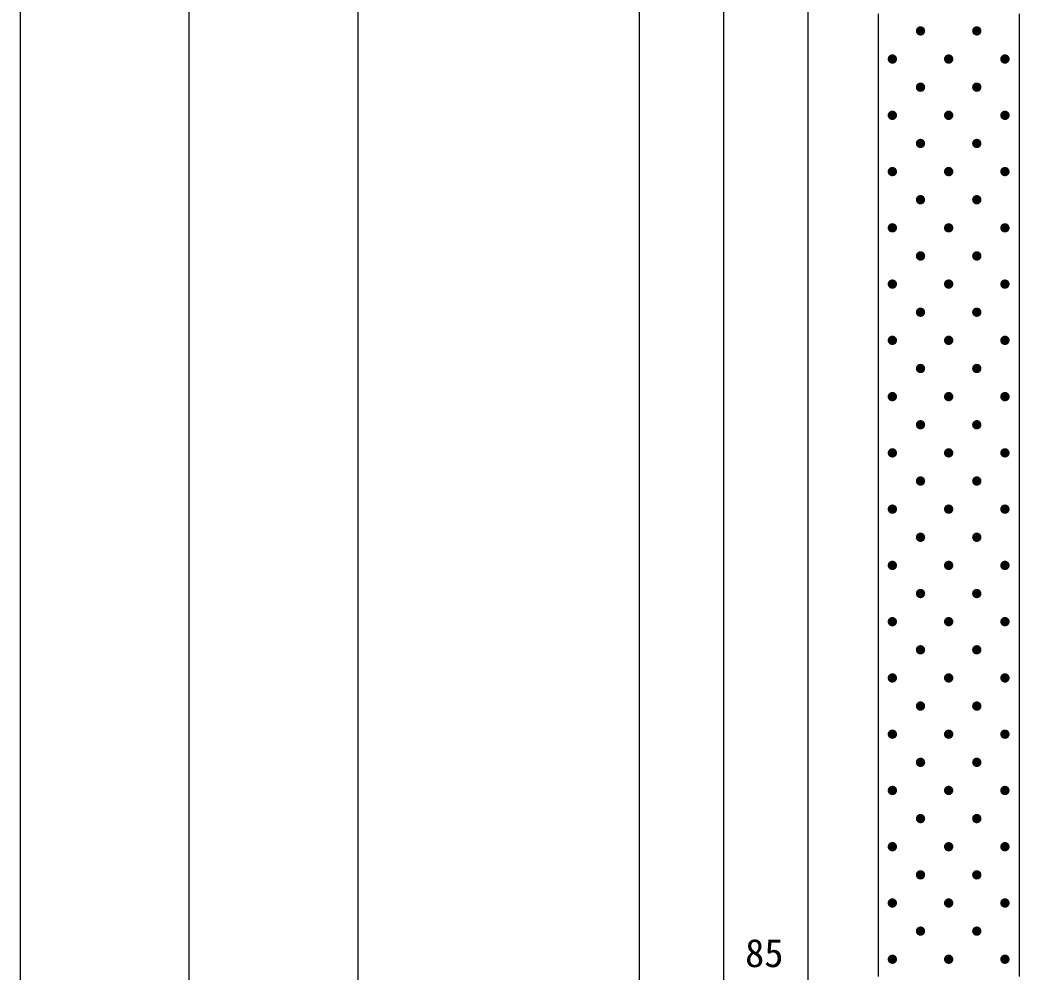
# Model space of a CAD drawing. Header units: inches. Extents: x -27 to 109, y -724 to 26.
# Drawn here: x 5.88 to 20.08, y -523.77 to -510.23 of the extents above; entities that cross this region are included whole.
import ezdxf

# ---------------------------------------------------------------- set-up
doc = ezdxf.new("R2010")
doc.units = ezdxf.units.IN
doc.header["$MEASUREMENT"] = 0
doc.layers.get('0').update_dxf_attribs({"lineweight": 0})
doc.styles.add('宋体', font='')
doc.styles.get('宋体').set_extended_font_data('宋体')

# ---------------------------------------------------------------- blocks, each defined once
blk = doc.blocks.new('lr_block_74')
at = {"true_color": 0x000000}
for points in [[(18.746, -510.406), (18.748, -510.389), (18.746, -510.372), (18.739, -510.355), (18.729, -510.342), (18.715, -510.331), (18.699, -510.324), (18.682, -510.322), (18.664, -510.324), (18.648, -510.331), (18.634, -510.342), (18.624, -510.355), (18.617, -510.372), (18.615, -510.389), (18.617, -510.406), (18.624, -510.422), (18.634, -510.436), (18.648, -510.446), (18.664, -510.453), (18.682, -510.455), (18.699, -510.453), (18.715, -510.446), (18.729, -510.436), (18.739, -510.422)], [(19.546, -510.406), (19.548, -510.389), (19.546, -510.372), (19.539, -510.355), (19.529, -510.342), (19.515, -510.331), (19.499, -510.324), (19.482, -510.322), (19.464, -510.324), (19.448, -510.331), (19.434, -510.342), (19.424, -510.355), (19.417, -510.372), (19.415, -510.389), (19.417, -510.406), (19.424, -510.422), (19.434, -510.436), (19.448, -510.446), (19.464, -510.453), (19.482, -510.455), (19.499, -510.453), (19.515, -510.446), (19.529, -510.436), (19.539, -510.422)], [(18.346, -510.806), (18.348, -510.789), (18.346, -510.772), (18.339, -510.755), (18.329, -510.742), (18.315, -510.731), (18.299, -510.724), (18.282, -510.722), (18.264, -510.724), (18.248, -510.731), (18.234, -510.742), (18.224, -510.755), (18.217, -510.772), (18.215, -510.789), (18.217, -510.806), (18.224, -510.822), (18.234, -510.836), (18.248, -510.846), (18.264, -510.853), (18.282, -510.855), (18.299, -510.853), (18.315, -510.846), (18.329, -510.836), (18.339, -510.822)], [(19.146, -510.806), (19.148, -510.789), (19.146, -510.772), (19.139, -510.755), (19.129, -510.742), (19.115, -510.731), (19.099, -510.724), (19.082, -510.722), (19.064, -510.724), (19.048, -510.731), (19.034, -510.742), (19.024, -510.755), (19.017, -510.772), (19.015, -510.789), (19.017, -510.806), (19.024, -510.822), (19.034, -510.836), (19.048, -510.846), (19.064, -510.853), (19.082, -510.855), (19.099, -510.853), (19.115, -510.846), (19.129, -510.836), (19.139, -510.822)], [(19.946, -510.806), (19.948, -510.789), (19.946, -510.772), (19.939, -510.755), (19.929, -510.742), (19.915, -510.731), (19.899, -510.724), (19.882, -510.722), (19.864, -510.724), (19.848, -510.731), (19.834, -510.742), (19.824, -510.755), (19.817, -510.772), (19.815, -510.789), (19.817, -510.806), (19.824, -510.822), (19.834, -510.836), (19.848, -510.846), (19.864, -510.853), (19.882, -510.855), (19.899, -510.853), (19.915, -510.846), (19.929, -510.836), (19.939, -510.822)], [(18.746, -511.206), (18.748, -511.189), (18.746, -511.172), (18.739, -511.155), (18.729, -511.142), (18.715, -511.131), (18.699, -511.124), (18.682, -511.122), (18.664, -511.124), (18.648, -511.131), (18.634, -511.142), (18.624, -511.155), (18.617, -511.172), (18.615, -511.189), (18.617, -511.206), (18.624, -511.222), (18.634, -511.236), (18.648, -511.246), (18.664, -511.253), (18.682, -511.255), (18.699, -511.253), (18.715, -511.246), (18.729, -511.236), (18.739, -511.222)], [(19.546, -511.206), (19.548, -511.189), (19.546, -511.172), (19.539, -511.155), (19.529, -511.142), (19.515, -511.131), (19.499, -511.124), (19.482, -511.122), (19.464, -511.124), (19.448, -511.131), (19.434, -511.142), (19.424, -511.155), (19.417, -511.172), (19.415, -511.189), (19.417, -511.206), (19.424, -511.222), (19.434, -511.236), (19.448, -511.246), (19.464, -511.253), (19.482, -511.255), (19.499, -511.253), (19.515, -511.246), (19.529, -511.236), (19.539, -511.222)], [(18.346, -511.606), (18.348, -511.589), (18.346, -511.572), (18.339, -511.555), (18.329, -511.542), (18.315, -511.531), (18.299, -511.524), (18.282, -511.522), (18.264, -511.524), (18.248, -511.531), (18.234, -511.542), (18.224, -511.555), (18.217, -511.572), (18.215, -511.589), (18.217, -511.606), (18.224, -511.622), (18.234, -511.636), (18.248, -511.646), (18.264, -511.653), (18.282, -511.655), (18.299, -511.653), (18.315, -511.646), (18.329, -511.636), (18.339, -511.622)], [(19.146, -511.606), (19.148, -511.589), (19.146, -511.572), (19.139, -511.555), (19.129, -511.542), (19.115, -511.531), (19.099, -511.524), (19.082, -511.522), (19.064, -511.524), (19.048, -511.531), (19.034, -511.542), (19.024, -511.555), (19.017, -511.572), (19.015, -511.589), (19.017, -511.606), (19.024, -511.622), (19.034, -511.636), (19.048, -511.646), (19.064, -511.653), (19.082, -511.655), (19.099, -511.653), (19.115, -511.646), (19.129, -511.636), (19.139, -511.622)], [(19.946, -511.606), (19.948, -511.589), (19.946, -511.572), (19.939, -511.555), (19.929, -511.542), (19.915, -511.531), (19.899, -511.524), (19.882, -511.522), (19.864, -511.524), (19.848, -511.531), (19.834, -511.542), (19.824, -511.555), (19.817, -511.572), (19.815, -511.589), (19.817, -511.606), (19.824, -511.622), (19.834, -511.636), (19.848, -511.646), (19.864, -511.653), (19.882, -511.655), (19.899, -511.653), (19.915, -511.646), (19.929, -511.636), (19.939, -511.622)], [(18.746, -512.006), (18.748, -511.989), (18.746, -511.972), (18.739, -511.955), (18.729, -511.942), (18.715, -511.931), (18.699, -511.924), (18.682, -511.922), (18.664, -511.924), (18.648, -511.931), (18.634, -511.942), (18.624, -511.955), (18.617, -511.972), (18.615, -511.989), (18.617, -512.006), (18.624, -512.022), (18.634, -512.036), (18.648, -512.046), (18.664, -512.053), (18.682, -512.055), (18.699, -512.053), (18.715, -512.046), (18.729, -512.036), (18.739, -512.022)], [(19.546, -512.006), (19.548, -511.989), (19.546, -511.972), (19.539, -511.955), (19.529, -511.942), (19.515, -511.931), (19.499, -511.924), (19.482, -511.922), (19.464, -511.924), (19.448, -511.931), (19.434, -511.942), (19.424, -511.955), (19.417, -511.972), (19.415, -511.989), (19.417, -512.006), (19.424, -512.022), (19.434, -512.036), (19.448, -512.046), (19.464, -512.053), (19.482, -512.055), (19.499, -512.053), (19.515, -512.046), (19.529, -512.036), (19.539, -512.022)], [(18.346, -512.406), (18.348, -512.389), (18.346, -512.372), (18.339, -512.355), (18.329, -512.342), (18.315, -512.331), (18.299, -512.324), (18.282, -512.322), (18.264, -512.324), (18.248, -512.331), (18.234, -512.342), (18.224, -512.355), (18.217, -512.372), (18.215, -512.389), (18.217, -512.406), (18.224, -512.422), (18.234, -512.436), (18.248, -512.446), (18.264, -512.453), (18.282, -512.455), (18.299, -512.453), (18.315, -512.446), (18.329, -512.436), (18.339, -512.422)], [(19.146, -512.406), (19.148, -512.389), (19.146, -512.372), (19.139, -512.355), (19.129, -512.342), (19.115, -512.331), (19.099, -512.324), (19.082, -512.322), (19.064, -512.324), (19.048, -512.331), (19.034, -512.342), (19.024, -512.355), (19.017, -512.372), (19.015, -512.389), (19.017, -512.406), (19.024, -512.422), (19.034, -512.436), (19.048, -512.446), (19.064, -512.453), (19.082, -512.455), (19.099, -512.453), (19.115, -512.446), (19.129, -512.436), (19.139, -512.422)], [(19.946, -512.406), (19.948, -512.389), (19.946, -512.372), (19.939, -512.355), (19.929, -512.342), (19.915, -512.331), (19.899, -512.324), (19.882, -512.322), (19.864, -512.324), (19.848, -512.331), (19.834, -512.342), (19.824, -512.355), (19.817, -512.372), (19.815, -512.389), (19.817, -512.406), (19.824, -512.422), (19.834, -512.436), (19.848, -512.446), (19.864, -512.453), (19.882, -512.455), (19.899, -512.453), (19.915, -512.446), (19.929, -512.436), (19.939, -512.422)], [(18.746, -512.806), (18.748, -512.789), (18.746, -512.772), (18.739, -512.755), (18.729, -512.742), (18.715, -512.731), (18.699, -512.724), (18.682, -512.722), (18.664, -512.724), (18.648, -512.731), (18.634, -512.742), (18.624, -512.755), (18.617, -512.772), (18.615, -512.789), (18.617, -512.806), (18.624, -512.822), (18.634, -512.836), (18.648, -512.846), (18.664, -512.853), (18.682, -512.855), (18.699, -512.853), (18.715, -512.846), (18.729, -512.836), (18.739, -512.822)], [(19.546, -512.806), (19.548, -512.789), (19.546, -512.772), (19.539, -512.755), (19.529, -512.742), (19.515, -512.731), (19.499, -512.724), (19.482, -512.722), (19.464, -512.724), (19.448, -512.731), (19.434, -512.742), (19.424, -512.755), (19.417, -512.772), (19.415, -512.789), (19.417, -512.806), (19.424, -512.822), (19.434, -512.836), (19.448, -512.846), (19.464, -512.853), (19.482, -512.855), (19.499, -512.853), (19.515, -512.846), (19.529, -512.836), (19.539, -512.822)], [(18.346, -513.206), (18.348, -513.189), (18.346, -513.172), (18.339, -513.155), (18.329, -513.142), (18.315, -513.131), (18.299, -513.124), (18.282, -513.122), (18.264, -513.124), (18.248, -513.131), (18.234, -513.142), (18.224, -513.155), (18.217, -513.172), (18.215, -513.189), (18.217, -513.206), (18.224, -513.222), (18.234, -513.236), (18.248, -513.246), (18.264, -513.253), (18.282, -513.255), (18.299, -513.253), (18.315, -513.246), (18.329, -513.236), (18.339, -513.222)], [(19.146, -513.206), (19.148, -513.189), (19.146, -513.172), (19.139, -513.155), (19.129, -513.142), (19.115, -513.131), (19.099, -513.124), (19.082, -513.122), (19.064, -513.124), (19.048, -513.131), (19.034, -513.142), (19.024, -513.155), (19.017, -513.172), (19.015, -513.189), (19.017, -513.206), (19.024, -513.222), (19.034, -513.236), (19.048, -513.246), (19.064, -513.253), (19.082, -513.255), (19.099, -513.253), (19.115, -513.246), (19.129, -513.236), (19.139, -513.222)], [(19.946, -513.206), (19.948, -513.189), (19.946, -513.172), (19.939, -513.155), (19.929, -513.142), (19.915, -513.131), (19.899, -513.124), (19.882, -513.122), (19.864, -513.124), (19.848, -513.131), (19.834, -513.142), (19.824, -513.155), (19.817, -513.172), (19.815, -513.189), (19.817, -513.206), (19.824, -513.222), (19.834, -513.236), (19.848, -513.246), (19.864, -513.253), (19.882, -513.255), (19.899, -513.253), (19.915, -513.246), (19.929, -513.236), (19.939, -513.222)], [(18.746, -513.606), (18.748, -513.589), (18.746, -513.572), (18.739, -513.555), (18.729, -513.542), (18.715, -513.531), (18.699, -513.524), (18.682, -513.522), (18.664, -513.524), (18.648, -513.531), (18.634, -513.542), (18.624, -513.555), (18.617, -513.572), (18.615, -513.589), (18.617, -513.606), (18.624, -513.622), (18.634, -513.636), (18.648, -513.646), (18.664, -513.653), (18.682, -513.655), (18.699, -513.653), (18.715, -513.646), (18.729, -513.636), (18.739, -513.622)], [(19.546, -513.606), (19.548, -513.589), (19.546, -513.572), (19.539, -513.555), (19.529, -513.542), (19.515, -513.531), (19.499, -513.524), (19.482, -513.522), (19.464, -513.524), (19.448, -513.531), (19.434, -513.542), (19.424, -513.555), (19.417, -513.572), (19.415, -513.589), (19.417, -513.606), (19.424, -513.622), (19.434, -513.636), (19.448, -513.646), (19.464, -513.653), (19.482, -513.655), (19.499, -513.653), (19.515, -513.646), (19.529, -513.636), (19.539, -513.622)], [(18.346, -514.006), (18.348, -513.989), (18.346, -513.972), (18.339, -513.955), (18.329, -513.942), (18.315, -513.931), (18.299, -513.924), (18.282, -513.922), (18.264, -513.924), (18.248, -513.931), (18.234, -513.942), (18.224, -513.955), (18.217, -513.972), (18.215, -513.989), (18.217, -514.006), (18.224, -514.022), (18.234, -514.036), (18.248, -514.046), (18.264, -514.053), (18.282, -514.055), (18.299, -514.053), (18.315, -514.046), (18.329, -514.036), (18.339, -514.022)], [(19.146, -514.006), (19.148, -513.989), (19.146, -513.972), (19.139, -513.955), (19.129, -513.942), (19.115, -513.931), (19.099, -513.924), (19.082, -513.922), (19.064, -513.924), (19.048, -513.931), (19.034, -513.942), (19.024, -513.955), (19.017, -513.972), (19.015, -513.989), (19.017, -514.006), (19.024, -514.022), (19.034, -514.036), (19.048, -514.046), (19.064, -514.053), (19.082, -514.055), (19.099, -514.053), (19.115, -514.046), (19.129, -514.036), (19.139, -514.022)], [(19.946, -514.006), (19.948, -513.989), (19.946, -513.972), (19.939, -513.955), (19.929, -513.942), (19.915, -513.931), (19.899, -513.924), (19.882, -513.922), (19.864, -513.924), (19.848, -513.931), (19.834, -513.942), (19.824, -513.955), (19.817, -513.972), (19.815, -513.989), (19.817, -514.006), (19.824, -514.022), (19.834, -514.036), (19.848, -514.046), (19.864, -514.053), (19.882, -514.055), (19.899, -514.053), (19.915, -514.046), (19.929, -514.036), (19.939, -514.022)], [(18.746, -514.406), (18.748, -514.389), (18.746, -514.372), (18.739, -514.355), (18.729, -514.342), (18.715, -514.331), (18.699, -514.324), (18.682, -514.322), (18.664, -514.324), (18.648, -514.331), (18.634, -514.342), (18.624, -514.355), (18.617, -514.372), (18.615, -514.389), (18.617, -514.406), (18.624, -514.422), (18.634, -514.436), (18.648, -514.446), (18.664, -514.453), (18.682, -514.455), (18.699, -514.453), (18.715, -514.446), (18.729, -514.436), (18.739, -514.422)], [(19.546, -514.406), (19.548, -514.389), (19.546, -514.372), (19.539, -514.355), (19.529, -514.342), (19.515, -514.331), (19.499, -514.324), (19.482, -514.322), (19.464, -514.324), (19.448, -514.331), (19.434, -514.342), (19.424, -514.355), (19.417, -514.372), (19.415, -514.389), (19.417, -514.406), (19.424, -514.422), (19.434, -514.436), (19.448, -514.446), (19.464, -514.453), (19.482, -514.455), (19.499, -514.453), (19.515, -514.446), (19.529, -514.436), (19.539, -514.422)], [(18.346, -514.806), (18.348, -514.789), (18.346, -514.772), (18.339, -514.755), (18.329, -514.742), (18.315, -514.731), (18.299, -514.724), (18.282, -514.722), (18.264, -514.724), (18.248, -514.731), (18.234, -514.742), (18.224, -514.755), (18.217, -514.772), (18.215, -514.789), (18.217, -514.806), (18.224, -514.822), (18.234, -514.836), (18.248, -514.846), (18.264, -514.853), (18.282, -514.855), (18.299, -514.853), (18.315, -514.846), (18.329, -514.836), (18.339, -514.822)], [(19.146, -514.806), (19.148, -514.789), (19.146, -514.772), (19.139, -514.755), (19.129, -514.742), (19.115, -514.731), (19.099, -514.724), (19.082, -514.722), (19.064, -514.724), (19.048, -514.731), (19.034, -514.742), (19.024, -514.755), (19.017, -514.772), (19.015, -514.789), (19.017, -514.806), (19.024, -514.822), (19.034, -514.836), (19.048, -514.846), (19.064, -514.853), (19.082, -514.855), (19.099, -514.853), (19.115, -514.846), (19.129, -514.836), (19.139, -514.822)], [(19.946, -514.806), (19.948, -514.789), (19.946, -514.772), (19.939, -514.755), (19.929, -514.742), (19.915, -514.731), (19.899, -514.724), (19.882, -514.722), (19.864, -514.724), (19.848, -514.731), (19.834, -514.742), (19.824, -514.755), (19.817, -514.772), (19.815, -514.789), (19.817, -514.806), (19.824, -514.822), (19.834, -514.836), (19.848, -514.846), (19.864, -514.853), (19.882, -514.855), (19.899, -514.853), (19.915, -514.846), (19.929, -514.836), (19.939, -514.822)], [(18.746, -515.206), (18.748, -515.189), (18.746, -515.172), (18.739, -515.155), (18.729, -515.142), (18.715, -515.131), (18.699, -515.124), (18.682, -515.122), (18.664, -515.124), (18.648, -515.131), (18.634, -515.142), (18.624, -515.155), (18.617, -515.172), (18.615, -515.189), (18.617, -515.206), (18.624, -515.222), (18.634, -515.236), (18.648, -515.246), (18.664, -515.253), (18.682, -515.255), (18.699, -515.253), (18.715, -515.246), (18.729, -515.236), (18.739, -515.222)], [(19.546, -515.206), (19.548, -515.189), (19.546, -515.172), (19.539, -515.155), (19.529, -515.142), (19.515, -515.131), (19.499, -515.124), (19.482, -515.122), (19.464, -515.124), (19.448, -515.131), (19.434, -515.142), (19.424, -515.155), (19.417, -515.172), (19.415, -515.189), (19.417, -515.206), (19.424, -515.222), (19.434, -515.236), (19.448, -515.246), (19.464, -515.253), (19.482, -515.255), (19.499, -515.253), (19.515, -515.246), (19.529, -515.236), (19.539, -515.222)], [(18.346, -515.606), (18.348, -515.589), (18.346, -515.572), (18.339, -515.555), (18.329, -515.542), (18.315, -515.531), (18.299, -515.524), (18.282, -515.522), (18.264, -515.524), (18.248, -515.531), (18.234, -515.542), (18.224, -515.555), (18.217, -515.572), (18.215, -515.589), (18.217, -515.606), (18.224, -515.622), (18.234, -515.636), (18.248, -515.646), (18.264, -515.653), (18.282, -515.655), (18.299, -515.653), (18.315, -515.646), (18.329, -515.636), (18.339, -515.622)], [(19.146, -515.606), (19.148, -515.589), (19.146, -515.572), (19.139, -515.555), (19.129, -515.542), (19.115, -515.531), (19.099, -515.524), (19.082, -515.522), (19.064, -515.524), (19.048, -515.531), (19.034, -515.542), (19.024, -515.555), (19.017, -515.572), (19.015, -515.589), (19.017, -515.606), (19.024, -515.622), (19.034, -515.636), (19.048, -515.646), (19.064, -515.653), (19.082, -515.655), (19.099, -515.653), (19.115, -515.646), (19.129, -515.636), (19.139, -515.622)], [(19.946, -515.606), (19.948, -515.589), (19.946, -515.572), (19.939, -515.555), (19.929, -515.542), (19.915, -515.531), (19.899, -515.524), (19.882, -515.522), (19.864, -515.524), (19.848, -515.531), (19.834, -515.542), (19.824, -515.555), (19.817, -515.572), (19.815, -515.589), (19.817, -515.606), (19.824, -515.622), (19.834, -515.636), (19.848, -515.646), (19.864, -515.653), (19.882, -515.655), (19.899, -515.653), (19.915, -515.646), (19.929, -515.636), (19.939, -515.622)], [(18.746, -516.006), (18.748, -515.989), (18.746, -515.972), (18.739, -515.955), (18.729, -515.942), (18.715, -515.931), (18.699, -515.924), (18.682, -515.922), (18.664, -515.924), (18.648, -515.931), (18.634, -515.942), (18.624, -515.955), (18.617, -515.972), (18.615, -515.989), (18.617, -516.006), (18.624, -516.022), (18.634, -516.036), (18.648, -516.046), (18.664, -516.053), (18.682, -516.055), (18.699, -516.053), (18.715, -516.046), (18.729, -516.036), (18.739, -516.022)], [(19.546, -516.006), (19.548, -515.989), (19.546, -515.972), (19.539, -515.955), (19.529, -515.942), (19.515, -515.931), (19.499, -515.924), (19.482, -515.922), (19.464, -515.924), (19.448, -515.931), (19.434, -515.942), (19.424, -515.955), (19.417, -515.972), (19.415, -515.989), (19.417, -516.006), (19.424, -516.022), (19.434, -516.036), (19.448, -516.046), (19.464, -516.053), (19.482, -516.055), (19.499, -516.053), (19.515, -516.046), (19.529, -516.036), (19.539, -516.022)], [(18.346, -516.406), (18.348, -516.389), (18.346, -516.372), (18.339, -516.355), (18.329, -516.342), (18.315, -516.331), (18.299, -516.324), (18.282, -516.322), (18.264, -516.324), (18.248, -516.331), (18.234, -516.342), (18.224, -516.355), (18.217, -516.372), (18.215, -516.389), (18.217, -516.406), (18.224, -516.422), (18.234, -516.436), (18.248, -516.446), (18.264, -516.453), (18.282, -516.455), (18.299, -516.453), (18.315, -516.446), (18.329, -516.436), (18.339, -516.422)], [(19.146, -516.406), (19.148, -516.389), (19.146, -516.372), (19.139, -516.355), (19.129, -516.342), (19.115, -516.331), (19.099, -516.324), (19.082, -516.322), (19.064, -516.324), (19.048, -516.331), (19.034, -516.342), (19.024, -516.355), (19.017, -516.372), (19.015, -516.389), (19.017, -516.406), (19.024, -516.422), (19.034, -516.436), (19.048, -516.446), (19.064, -516.453), (19.082, -516.455), (19.099, -516.453), (19.115, -516.446), (19.129, -516.436), (19.139, -516.422)], [(19.946, -516.406), (19.948, -516.389), (19.946, -516.372), (19.939, -516.355), (19.929, -516.342), (19.915, -516.331), (19.899, -516.324), (19.882, -516.322), (19.864, -516.324), (19.848, -516.331), (19.834, -516.342), (19.824, -516.355), (19.817, -516.372), (19.815, -516.389), (19.817, -516.406), (19.824, -516.422), (19.834, -516.436), (19.848, -516.446), (19.864, -516.453), (19.882, -516.455), (19.899, -516.453), (19.915, -516.446), (19.929, -516.436), (19.939, -516.422)], [(18.746, -516.806), (18.748, -516.789), (18.746, -516.772), (18.739, -516.755), (18.729, -516.742), (18.715, -516.731), (18.699, -516.724), (18.682, -516.722), (18.664, -516.724), (18.648, -516.731), (18.634, -516.742), (18.624, -516.755), (18.617, -516.772), (18.615, -516.789), (18.617, -516.806), (18.624, -516.822), (18.634, -516.836), (18.648, -516.846), (18.664, -516.853), (18.682, -516.855), (18.699, -516.853), (18.715, -516.846), (18.729, -516.836), (18.739, -516.822)], [(19.546, -516.806), (19.548, -516.789), (19.546, -516.772), (19.539, -516.755), (19.529, -516.742), (19.515, -516.731), (19.499, -516.724), (19.482, -516.722), (19.464, -516.724), (19.448, -516.731), (19.434, -516.742), (19.424, -516.755), (19.417, -516.772), (19.415, -516.789), (19.417, -516.806), (19.424, -516.822), (19.434, -516.836), (19.448, -516.846), (19.464, -516.853), (19.482, -516.855), (19.499, -516.853), (19.515, -516.846), (19.529, -516.836), (19.539, -516.822)], [(18.346, -517.206), (18.348, -517.189), (18.346, -517.172), (18.339, -517.155), (18.329, -517.142), (18.315, -517.131), (18.299, -517.124), (18.282, -517.122), (18.264, -517.124), (18.248, -517.131), (18.234, -517.142), (18.224, -517.155), (18.217, -517.172), (18.215, -517.189), (18.217, -517.206), (18.224, -517.222), (18.234, -517.236), (18.248, -517.246), (18.264, -517.253), (18.282, -517.255), (18.299, -517.253), (18.315, -517.246), (18.329, -517.236), (18.339, -517.222)], [(19.146, -517.206), (19.148, -517.189), (19.146, -517.172), (19.139, -517.155), (19.129, -517.142), (19.115, -517.131), (19.099, -517.124), (19.082, -517.122), (19.064, -517.124), (19.048, -517.131), (19.034, -517.142), (19.024, -517.155), (19.017, -517.172), (19.015, -517.189), (19.017, -517.206), (19.024, -517.222), (19.034, -517.236), (19.048, -517.246), (19.064, -517.253), (19.082, -517.255), (19.099, -517.253), (19.115, -517.246), (19.129, -517.236), (19.139, -517.222)], [(19.946, -517.206), (19.948, -517.189), (19.946, -517.172), (19.939, -517.155), (19.929, -517.142), (19.915, -517.131), (19.899, -517.124), (19.882, -517.122), (19.864, -517.124), (19.848, -517.131), (19.834, -517.142), (19.824, -517.155), (19.817, -517.172), (19.815, -517.189), (19.817, -517.206), (19.824, -517.222), (19.834, -517.236), (19.848, -517.246), (19.864, -517.253), (19.882, -517.255), (19.899, -517.253), (19.915, -517.246), (19.929, -517.236), (19.939, -517.222)], [(18.746, -517.606), (18.748, -517.589), (18.746, -517.572), (18.739, -517.555), (18.729, -517.542), (18.715, -517.531), (18.699, -517.524), (18.682, -517.522), (18.664, -517.524), (18.648, -517.531), (18.634, -517.542), (18.624, -517.555), (18.617, -517.572), (18.615, -517.589), (18.617, -517.606), (18.624, -517.622), (18.634, -517.636), (18.648, -517.646), (18.664, -517.653), (18.682, -517.655), (18.699, -517.653), (18.715, -517.646), (18.729, -517.636), (18.739, -517.622)], [(19.546, -517.606), (19.548, -517.589), (19.546, -517.572), (19.539, -517.555), (19.529, -517.542), (19.515, -517.531), (19.499, -517.524), (19.482, -517.522), (19.464, -517.524), (19.448, -517.531), (19.434, -517.542), (19.424, -517.555), (19.417, -517.572), (19.415, -517.589), (19.417, -517.606), (19.424, -517.622), (19.434, -517.636), (19.448, -517.646), (19.464, -517.653), (19.482, -517.655), (19.499, -517.653), (19.515, -517.646), (19.529, -517.636), (19.539, -517.622)], [(18.346, -518.006), (18.348, -517.989), (18.346, -517.972), (18.339, -517.955), (18.329, -517.942), (18.315, -517.931), (18.299, -517.924), (18.282, -517.922), (18.264, -517.924), (18.248, -517.931), (18.234, -517.942), (18.224, -517.955), (18.217, -517.972), (18.215, -517.989), (18.217, -518.006), (18.224, -518.022), (18.234, -518.036), (18.248, -518.046), (18.264, -518.053), (18.282, -518.055), (18.299, -518.053), (18.315, -518.046), (18.329, -518.036), (18.339, -518.022)], [(19.146, -518.006), (19.148, -517.989), (19.146, -517.972), (19.139, -517.955), (19.129, -517.942), (19.115, -517.931), (19.099, -517.924), (19.082, -517.922), (19.064, -517.924), (19.048, -517.931), (19.034, -517.942), (19.024, -517.955), (19.017, -517.972), (19.015, -517.989), (19.017, -518.006), (19.024, -518.022), (19.034, -518.036), (19.048, -518.046), (19.064, -518.053), (19.082, -518.055), (19.099, -518.053), (19.115, -518.046), (19.129, -518.036), (19.139, -518.022)], [(19.946, -518.006), (19.948, -517.989), (19.946, -517.972), (19.939, -517.955), (19.929, -517.942), (19.915, -517.931), (19.899, -517.924), (19.882, -517.922), (19.864, -517.924), (19.848, -517.931), (19.834, -517.942), (19.824, -517.955), (19.817, -517.972), (19.815, -517.989), (19.817, -518.006), (19.824, -518.022), (19.834, -518.036), (19.848, -518.046), (19.864, -518.053), (19.882, -518.055), (19.899, -518.053), (19.915, -518.046), (19.929, -518.036), (19.939, -518.022)], [(18.746, -518.406), (18.748, -518.389), (18.746, -518.372), (18.739, -518.355), (18.729, -518.342), (18.715, -518.331), (18.699, -518.324), (18.682, -518.322), (18.664, -518.324), (18.648, -518.331), (18.634, -518.342), (18.624, -518.355), (18.617, -518.372), (18.615, -518.389), (18.617, -518.406), (18.624, -518.422), (18.634, -518.436), (18.648, -518.446), (18.664, -518.453), (18.682, -518.455), (18.699, -518.453), (18.715, -518.446), (18.729, -518.436), (18.739, -518.422)], [(19.546, -518.406), (19.548, -518.389), (19.546, -518.372), (19.539, -518.355), (19.529, -518.342), (19.515, -518.331), (19.499, -518.324), (19.482, -518.322), (19.464, -518.324), (19.448, -518.331), (19.434, -518.342), (19.424, -518.355), (19.417, -518.372), (19.415, -518.389), (19.417, -518.406), (19.424, -518.422), (19.434, -518.436), (19.448, -518.446), (19.464, -518.453), (19.482, -518.455), (19.499, -518.453), (19.515, -518.446), (19.529, -518.436), (19.539, -518.422)], [(18.346, -518.806), (18.348, -518.789), (18.346, -518.772), (18.339, -518.755), (18.329, -518.742), (18.315, -518.731), (18.299, -518.724), (18.282, -518.722), (18.264, -518.724), (18.248, -518.731), (18.234, -518.742), (18.224, -518.755), (18.217, -518.772), (18.215, -518.789), (18.217, -518.806), (18.224, -518.822), (18.234, -518.836), (18.248, -518.846), (18.264, -518.853), (18.282, -518.855), (18.299, -518.853), (18.315, -518.846), (18.329, -518.836), (18.339, -518.822)], [(19.146, -518.806), (19.148, -518.789), (19.146, -518.772), (19.139, -518.755), (19.129, -518.742), (19.115, -518.731), (19.099, -518.724), (19.082, -518.722), (19.064, -518.724), (19.048, -518.731), (19.034, -518.742), (19.024, -518.755), (19.017, -518.772), (19.015, -518.789), (19.017, -518.806), (19.024, -518.822), (19.034, -518.836), (19.048, -518.846), (19.064, -518.853), (19.082, -518.855), (19.099, -518.853), (19.115, -518.846), (19.129, -518.836), (19.139, -518.822)], [(19.946, -518.806), (19.948, -518.789), (19.946, -518.772), (19.939, -518.755), (19.929, -518.742), (19.915, -518.731), (19.899, -518.724), (19.882, -518.722), (19.864, -518.724), (19.848, -518.731), (19.834, -518.742), (19.824, -518.755), (19.817, -518.772), (19.815, -518.789), (19.817, -518.806), (19.824, -518.822), (19.834, -518.836), (19.848, -518.846), (19.864, -518.853), (19.882, -518.855), (19.899, -518.853), (19.915, -518.846), (19.929, -518.836), (19.939, -518.822)], [(18.746, -519.206), (18.748, -519.189), (18.746, -519.172), (18.739, -519.155), (18.729, -519.142), (18.715, -519.131), (18.699, -519.124), (18.682, -519.122), (18.664, -519.124), (18.648, -519.131), (18.634, -519.142), (18.624, -519.155), (18.617, -519.172), (18.615, -519.189), (18.617, -519.206), (18.624, -519.222), (18.634, -519.236), (18.648, -519.246), (18.664, -519.253), (18.682, -519.255), (18.699, -519.253), (18.715, -519.246), (18.729, -519.236), (18.739, -519.222)], [(19.546, -519.206), (19.548, -519.189), (19.546, -519.172), (19.539, -519.155), (19.529, -519.142), (19.515, -519.131), (19.499, -519.124), (19.482, -519.122), (19.464, -519.124), (19.448, -519.131), (19.434, -519.142), (19.424, -519.155), (19.417, -519.172), (19.415, -519.189), (19.417, -519.206), (19.424, -519.222), (19.434, -519.236), (19.448, -519.246), (19.464, -519.253), (19.482, -519.255), (19.499, -519.253), (19.515, -519.246), (19.529, -519.236), (19.539, -519.222)], [(18.346, -519.606), (18.348, -519.589), (18.346, -519.572), (18.339, -519.555), (18.329, -519.542), (18.315, -519.531), (18.299, -519.524), (18.282, -519.522), (18.264, -519.524), (18.248, -519.531), (18.234, -519.542), (18.224, -519.555), (18.217, -519.572), (18.215, -519.589), (18.217, -519.606), (18.224, -519.622), (18.234, -519.636), (18.248, -519.646), (18.264, -519.653), (18.282, -519.655), (18.299, -519.653), (18.315, -519.646), (18.329, -519.636), (18.339, -519.622)], [(19.146, -519.606), (19.148, -519.589), (19.146, -519.572), (19.139, -519.555), (19.129, -519.542), (19.115, -519.531), (19.099, -519.524), (19.082, -519.522), (19.064, -519.524), (19.048, -519.531), (19.034, -519.542), (19.024, -519.555), (19.017, -519.572), (19.015, -519.589), (19.017, -519.606), (19.024, -519.622), (19.034, -519.636), (19.048, -519.646), (19.064, -519.653), (19.082, -519.655), (19.099, -519.653), (19.115, -519.646), (19.129, -519.636), (19.139, -519.622)], [(19.946, -519.606), (19.948, -519.589), (19.946, -519.572), (19.939, -519.555), (19.929, -519.542), (19.915, -519.531), (19.899, -519.524), (19.882, -519.522), (19.864, -519.524), (19.848, -519.531), (19.834, -519.542), (19.824, -519.555), (19.817, -519.572), (19.815, -519.589), (19.817, -519.606), (19.824, -519.622), (19.834, -519.636), (19.848, -519.646), (19.864, -519.653), (19.882, -519.655), (19.899, -519.653), (19.915, -519.646), (19.929, -519.636), (19.939, -519.622)], [(18.746, -520.006), (18.748, -519.989), (18.746, -519.972), (18.739, -519.955), (18.729, -519.942), (18.715, -519.931), (18.699, -519.924), (18.682, -519.922), (18.664, -519.924), (18.648, -519.931), (18.634, -519.942), (18.624, -519.955), (18.617, -519.972), (18.615, -519.989), (18.617, -520.006), (18.624, -520.022), (18.634, -520.036), (18.648, -520.046), (18.664, -520.053), (18.682, -520.055), (18.699, -520.053), (18.715, -520.046), (18.729, -520.036), (18.739, -520.022)], [(19.546, -520.006), (19.548, -519.989), (19.546, -519.972), (19.539, -519.955), (19.529, -519.942), (19.515, -519.931), (19.499, -519.924), (19.482, -519.922), (19.464, -519.924), (19.448, -519.931), (19.434, -519.942), (19.424, -519.955), (19.417, -519.972), (19.415, -519.989), (19.417, -520.006), (19.424, -520.022), (19.434, -520.036), (19.448, -520.046), (19.464, -520.053), (19.482, -520.055), (19.499, -520.053), (19.515, -520.046), (19.529, -520.036), (19.539, -520.022)], [(18.346, -520.406), (18.348, -520.389), (18.346, -520.372), (18.339, -520.355), (18.329, -520.342), (18.315, -520.331), (18.299, -520.324), (18.282, -520.322), (18.264, -520.324), (18.248, -520.331), (18.234, -520.342), (18.224, -520.355), (18.217, -520.372), (18.215, -520.389), (18.217, -520.406), (18.224, -520.422), (18.234, -520.436), (18.248, -520.446), (18.264, -520.453), (18.282, -520.455), (18.299, -520.453), (18.315, -520.446), (18.329, -520.436), (18.339, -520.422)], [(19.146, -520.406), (19.148, -520.389), (19.146, -520.372), (19.139, -520.355), (19.129, -520.342), (19.115, -520.331), (19.099, -520.324), (19.082, -520.322), (19.064, -520.324), (19.048, -520.331), (19.034, -520.342), (19.024, -520.355), (19.017, -520.372), (19.015, -520.389), (19.017, -520.406), (19.024, -520.422), (19.034, -520.436), (19.048, -520.446), (19.064, -520.453), (19.082, -520.455), (19.099, -520.453), (19.115, -520.446), (19.129, -520.436), (19.139, -520.422)], [(19.946, -520.406), (19.948, -520.389), (19.946, -520.372), (19.939, -520.355), (19.929, -520.342), (19.915, -520.331), (19.899, -520.324), (19.882, -520.322), (19.864, -520.324), (19.848, -520.331), (19.834, -520.342), (19.824, -520.355), (19.817, -520.372), (19.815, -520.389), (19.817, -520.406), (19.824, -520.422), (19.834, -520.436), (19.848, -520.446), (19.864, -520.453), (19.882, -520.455), (19.899, -520.453), (19.915, -520.446), (19.929, -520.436), (19.939, -520.422)], [(18.746, -520.806), (18.748, -520.789), (18.746, -520.772), (18.739, -520.755), (18.729, -520.742), (18.715, -520.731), (18.699, -520.724), (18.682, -520.722), (18.664, -520.724), (18.648, -520.731), (18.634, -520.742), (18.624, -520.755), (18.617, -520.772), (18.615, -520.789), (18.617, -520.806), (18.624, -520.822), (18.634, -520.836), (18.648, -520.846), (18.664, -520.853), (18.682, -520.855), (18.699, -520.853), (18.715, -520.846), (18.729, -520.836), (18.739, -520.822)], [(19.546, -520.806), (19.548, -520.789), (19.546, -520.772), (19.539, -520.755), (19.529, -520.742), (19.515, -520.731), (19.499, -520.724), (19.482, -520.722), (19.464, -520.724), (19.448, -520.731), (19.434, -520.742), (19.424, -520.755), (19.417, -520.772), (19.415, -520.789), (19.417, -520.806), (19.424, -520.822), (19.434, -520.836), (19.448, -520.846), (19.464, -520.853), (19.482, -520.855), (19.499, -520.853), (19.515, -520.846), (19.529, -520.836), (19.539, -520.822)], [(18.346, -521.206), (18.348, -521.189), (18.346, -521.172), (18.339, -521.155), (18.329, -521.142), (18.315, -521.131), (18.299, -521.124), (18.282, -521.122), (18.264, -521.124), (18.248, -521.131), (18.234, -521.142), (18.224, -521.155), (18.217, -521.172), (18.215, -521.189), (18.217, -521.206), (18.224, -521.222), (18.234, -521.236), (18.248, -521.246), (18.264, -521.253), (18.282, -521.255), (18.299, -521.253), (18.315, -521.246), (18.329, -521.236), (18.339, -521.222)], [(19.146, -521.206), (19.148, -521.189), (19.146, -521.172), (19.139, -521.155), (19.129, -521.142), (19.115, -521.131), (19.099, -521.124), (19.082, -521.122), (19.064, -521.124), (19.048, -521.131), (19.034, -521.142), (19.024, -521.155), (19.017, -521.172), (19.015, -521.189), (19.017, -521.206), (19.024, -521.222), (19.034, -521.236), (19.048, -521.246), (19.064, -521.253), (19.082, -521.255), (19.099, -521.253), (19.115, -521.246), (19.129, -521.236), (19.139, -521.222)], [(19.946, -521.206), (19.948, -521.189), (19.946, -521.172), (19.939, -521.155), (19.929, -521.142), (19.915, -521.131), (19.899, -521.124), (19.882, -521.122), (19.864, -521.124), (19.848, -521.131), (19.834, -521.142), (19.824, -521.155), (19.817, -521.172), (19.815, -521.189), (19.817, -521.206), (19.824, -521.222), (19.834, -521.236), (19.848, -521.246), (19.864, -521.253), (19.882, -521.255), (19.899, -521.253), (19.915, -521.246), (19.929, -521.236), (19.939, -521.222)], [(18.746, -521.606), (18.748, -521.589), (18.746, -521.572), (18.739, -521.555), (18.729, -521.542), (18.715, -521.531), (18.699, -521.524), (18.682, -521.522), (18.664, -521.524), (18.648, -521.531), (18.634, -521.542), (18.624, -521.555), (18.617, -521.572), (18.615, -521.589), (18.617, -521.606), (18.624, -521.622), (18.634, -521.636), (18.648, -521.646), (18.664, -521.653), (18.682, -521.655), (18.699, -521.653), (18.715, -521.646), (18.729, -521.636), (18.739, -521.622)], [(19.546, -521.606), (19.548, -521.589), (19.546, -521.572), (19.539, -521.555), (19.529, -521.542), (19.515, -521.531), (19.499, -521.524), (19.482, -521.522), (19.464, -521.524), (19.448, -521.531), (19.434, -521.542), (19.424, -521.555), (19.417, -521.572), (19.415, -521.589), (19.417, -521.606), (19.424, -521.622), (19.434, -521.636), (19.448, -521.646), (19.464, -521.653), (19.482, -521.655), (19.499, -521.653), (19.515, -521.646), (19.529, -521.636), (19.539, -521.622)], [(18.346, -522.006), (18.348, -521.989), (18.346, -521.972), (18.339, -521.955), (18.329, -521.942), (18.315, -521.931), (18.299, -521.924), (18.282, -521.922), (18.264, -521.924), (18.248, -521.931), (18.234, -521.942), (18.224, -521.955), (18.217, -521.972), (18.215, -521.989), (18.217, -522.006), (18.224, -522.022), (18.234, -522.036), (18.248, -522.046), (18.264, -522.053), (18.282, -522.055), (18.299, -522.053), (18.315, -522.046), (18.329, -522.036), (18.339, -522.022)], [(19.146, -522.006), (19.148, -521.989), (19.146, -521.972), (19.139, -521.955), (19.129, -521.942), (19.115, -521.931), (19.099, -521.924), (19.082, -521.922), (19.064, -521.924), (19.048, -521.931), (19.034, -521.942), (19.024, -521.955), (19.017, -521.972), (19.015, -521.989), (19.017, -522.006), (19.024, -522.022), (19.034, -522.036), (19.048, -522.046), (19.064, -522.053), (19.082, -522.055), (19.099, -522.053), (19.115, -522.046), (19.129, -522.036), (19.139, -522.022)], [(19.946, -522.006), (19.948, -521.989), (19.946, -521.972), (19.939, -521.955), (19.929, -521.942), (19.915, -521.931), (19.899, -521.924), (19.882, -521.922), (19.864, -521.924), (19.848, -521.931), (19.834, -521.942), (19.824, -521.955), (19.817, -521.972), (19.815, -521.989), (19.817, -522.006), (19.824, -522.022), (19.834, -522.036), (19.848, -522.046), (19.864, -522.053), (19.882, -522.055), (19.899, -522.053), (19.915, -522.046), (19.929, -522.036), (19.939, -522.022)], [(18.746, -522.406), (18.748, -522.389), (18.746, -522.372), (18.739, -522.355), (18.729, -522.342), (18.715, -522.331), (18.699, -522.324), (18.682, -522.322), (18.664, -522.324), (18.648, -522.331), (18.634, -522.342), (18.624, -522.355), (18.617, -522.372), (18.615, -522.389), (18.617, -522.406), (18.624, -522.422), (18.634, -522.436), (18.648, -522.446), (18.664, -522.453), (18.682, -522.455), (18.699, -522.453), (18.715, -522.446), (18.729, -522.436), (18.739, -522.422)], [(19.546, -522.406), (19.548, -522.389), (19.546, -522.372), (19.539, -522.355), (19.529, -522.342), (19.515, -522.331), (19.499, -522.324), (19.482, -522.322), (19.464, -522.324), (19.448, -522.331), (19.434, -522.342), (19.424, -522.355), (19.417, -522.372), (19.415, -522.389), (19.417, -522.406), (19.424, -522.422), (19.434, -522.436), (19.448, -522.446), (19.464, -522.453), (19.482, -522.455), (19.499, -522.453), (19.515, -522.446), (19.529, -522.436), (19.539, -522.422)], [(18.346, -522.806), (18.348, -522.789), (18.346, -522.772), (18.339, -522.755), (18.329, -522.742), (18.315, -522.731), (18.299, -522.724), (18.282, -522.722), (18.264, -522.724), (18.248, -522.731), (18.234, -522.742), (18.224, -522.755), (18.217, -522.772), (18.215, -522.789), (18.217, -522.806), (18.224, -522.822), (18.234, -522.836), (18.248, -522.846), (18.264, -522.853), (18.282, -522.855), (18.299, -522.853), (18.315, -522.846), (18.329, -522.836), (18.339, -522.822)], [(19.146, -522.806), (19.148, -522.789), (19.146, -522.772), (19.139, -522.755), (19.129, -522.742), (19.115, -522.731), (19.099, -522.724), (19.082, -522.722), (19.064, -522.724), (19.048, -522.731), (19.034, -522.742), (19.024, -522.755), (19.017, -522.772), (19.015, -522.789), (19.017, -522.806), (19.024, -522.822), (19.034, -522.836), (19.048, -522.846), (19.064, -522.853), (19.082, -522.855), (19.099, -522.853), (19.115, -522.846), (19.129, -522.836), (19.139, -522.822)], [(19.946, -522.806), (19.948, -522.789), (19.946, -522.772), (19.939, -522.755), (19.929, -522.742), (19.915, -522.731), (19.899, -522.724), (19.882, -522.722), (19.864, -522.724), (19.848, -522.731), (19.834, -522.742), (19.824, -522.755), (19.817, -522.772), (19.815, -522.789), (19.817, -522.806), (19.824, -522.822), (19.834, -522.836), (19.848, -522.846), (19.864, -522.853), (19.882, -522.855), (19.899, -522.853), (19.915, -522.846), (19.929, -522.836), (19.939, -522.822)], [(18.746, -523.206), (18.748, -523.189), (18.746, -523.172), (18.739, -523.155), (18.729, -523.142), (18.715, -523.131), (18.699, -523.124), (18.682, -523.122), (18.664, -523.124), (18.648, -523.131), (18.634, -523.142), (18.624, -523.155), (18.617, -523.172), (18.615, -523.189), (18.617, -523.206), (18.624, -523.222), (18.634, -523.236), (18.648, -523.246), (18.664, -523.253), (18.682, -523.255), (18.699, -523.253), (18.715, -523.246), (18.729, -523.236), (18.739, -523.222)], [(19.546, -523.206), (19.548, -523.189), (19.546, -523.172), (19.539, -523.155), (19.529, -523.142), (19.515, -523.131), (19.499, -523.124), (19.482, -523.122), (19.464, -523.124), (19.448, -523.131), (19.434, -523.142), (19.424, -523.155), (19.417, -523.172), (19.415, -523.189), (19.417, -523.206), (19.424, -523.222), (19.434, -523.236), (19.448, -523.246), (19.464, -523.253), (19.482, -523.255), (19.499, -523.253), (19.515, -523.246), (19.529, -523.236), (19.539, -523.222)], [(18.346, -523.606), (18.348, -523.589), (18.346, -523.572), (18.339, -523.555), (18.329, -523.542), (18.315, -523.531), (18.299, -523.524), (18.282, -523.522), (18.264, -523.524), (18.248, -523.531), (18.234, -523.542), (18.224, -523.555), (18.217, -523.572), (18.215, -523.589), (18.217, -523.606), (18.224, -523.622), (18.234, -523.636), (18.248, -523.646), (18.264, -523.653), (18.282, -523.655), (18.299, -523.653), (18.315, -523.646), (18.329, -523.636), (18.339, -523.622)], [(19.146, -523.606), (19.148, -523.589), (19.146, -523.572), (19.139, -523.555), (19.129, -523.542), (19.115, -523.531), (19.099, -523.524), (19.082, -523.522), (19.064, -523.524), (19.048, -523.531), (19.034, -523.542), (19.024, -523.555), (19.017, -523.572), (19.015, -523.589), (19.017, -523.606), (19.024, -523.622), (19.034, -523.636), (19.048, -523.646), (19.064, -523.653), (19.082, -523.655), (19.099, -523.653), (19.115, -523.646), (19.129, -523.636), (19.139, -523.622)], [(19.946, -523.606), (19.948, -523.589), (19.946, -523.572), (19.939, -523.555), (19.929, -523.542), (19.915, -523.531), (19.899, -523.524), (19.882, -523.522), (19.864, -523.524), (19.848, -523.531), (19.834, -523.542), (19.824, -523.555), (19.817, -523.572), (19.815, -523.589), (19.817, -523.606), (19.824, -523.622), (19.834, -523.636), (19.848, -523.646), (19.864, -523.653), (19.882, -523.655), (19.899, -523.653), (19.915, -523.646), (19.929, -523.636), (19.939, -523.622)]]:
    blk.add_hatch(color=18, dxfattribs=at).paths.add_polyline_path(points, flags=17)

msp = doc.modelspace()

# ---------------------------------------------------------------- linework, layer by layer
at = {"linetype": 'Continuous', "lineweight": 15}
for p, q in [((5.882, 0.896), (5.882, -693.554)), ((8.282, 0.896), (8.282, -693.554)), ((10.682, 0.896), (10.682, -693.554)), ((14.682, 0.896), (14.682, -693.554)), ((15.882, 0.896), (15.882, -693.554)), ((17.082, 0.896), (17.082, -693.554)), ((18.082, -510.144), (18.082, -523.834)), ((20.082, -510.144), (20.082, -523.834))]:
    msp.add_line(p, q, dxfattribs=at)

# ---------------------------------------------------------------- block references
at = {"color": 7}
msp.add_blockref('lr_block_74', (0, 0), dxfattribs=at)

# ---------------------------------------------------------------- texts
at = {"style": '宋体'}
msp.add_text('85', height=0.4, dxfattribs=at).set_placement((16.189, -523.7))

doc.saveas('drawing.dxf')
